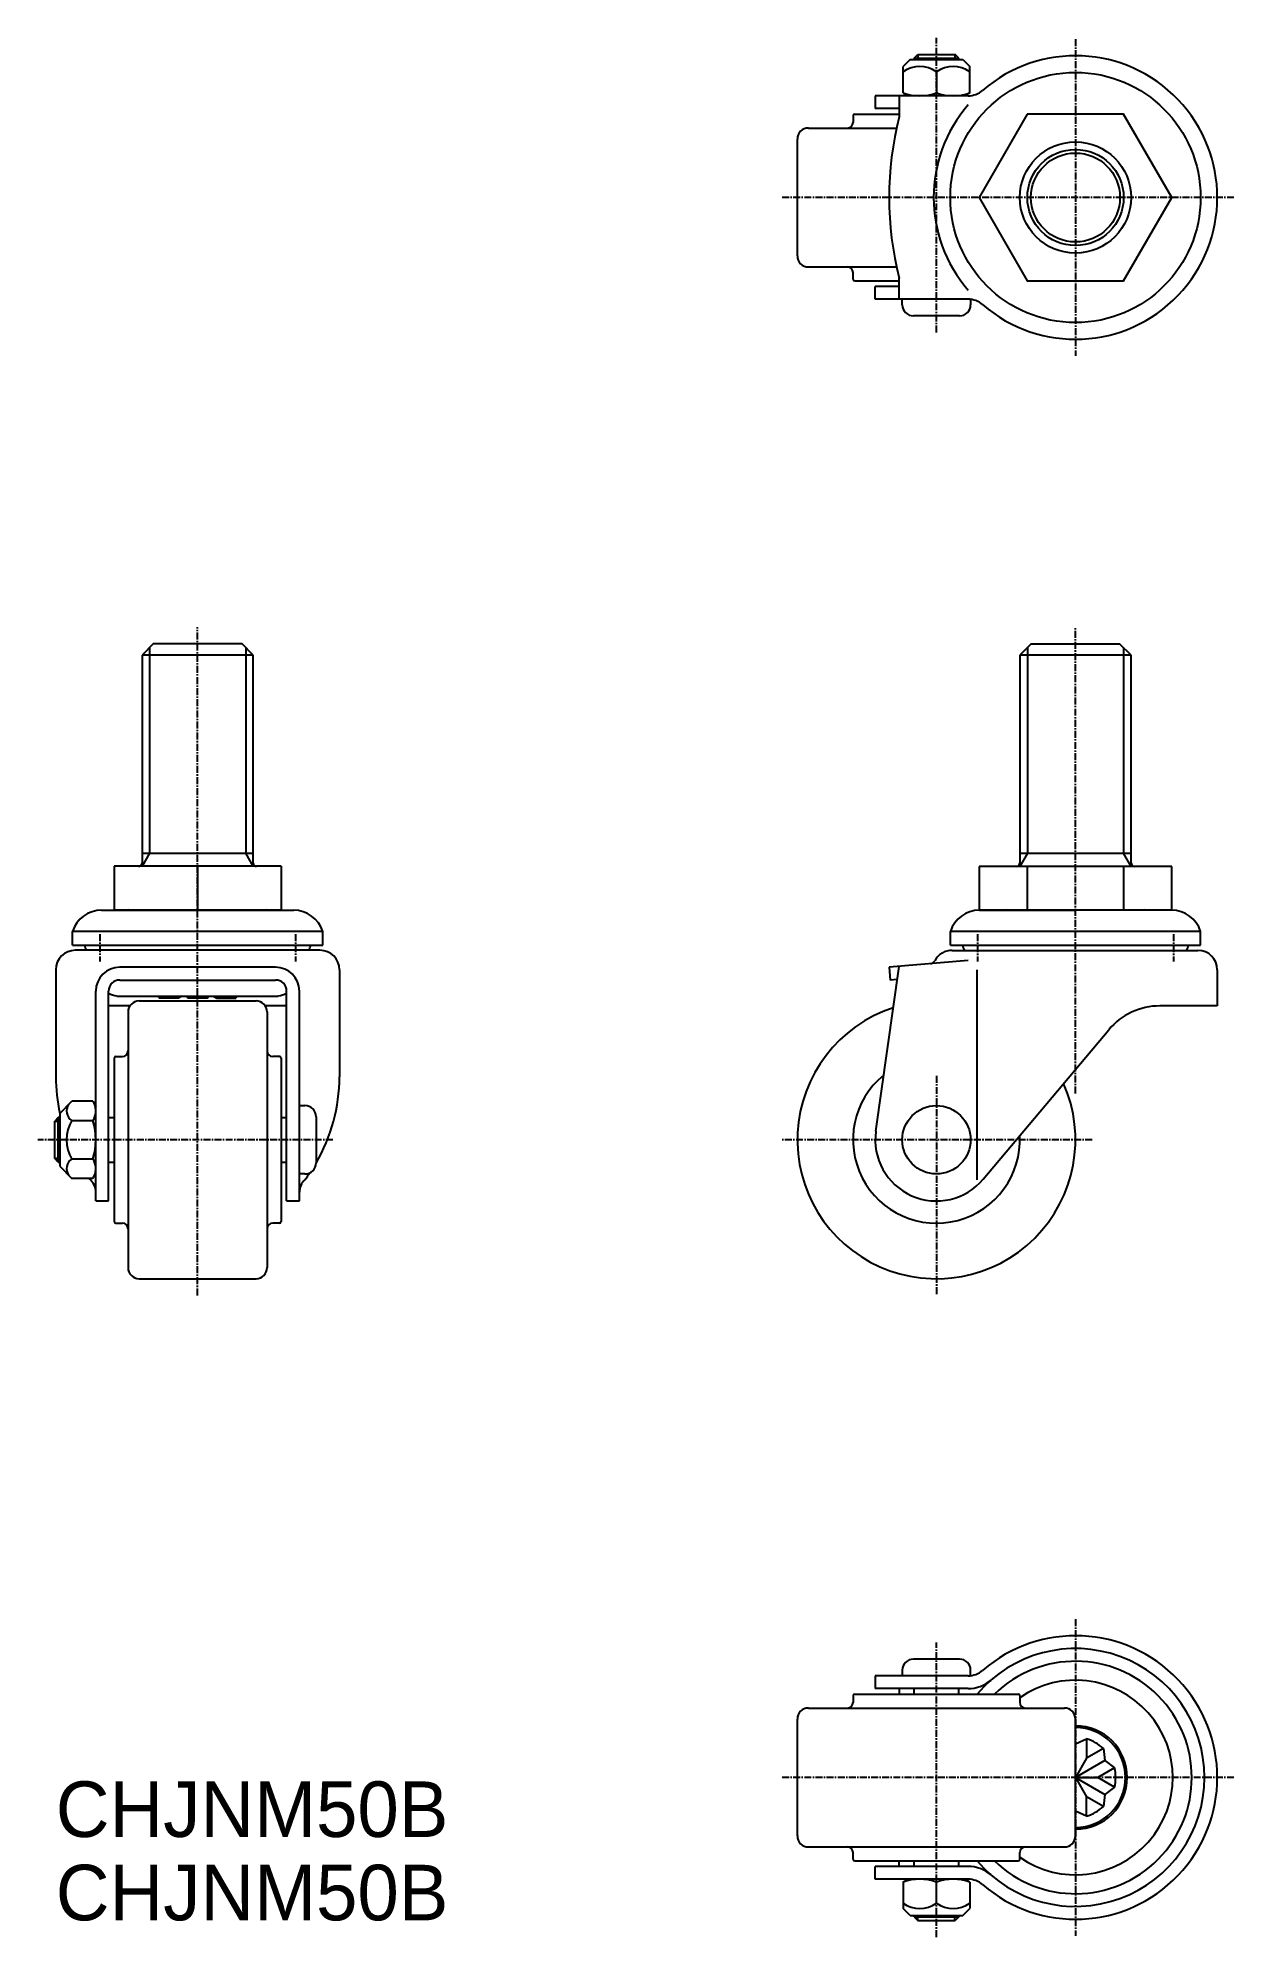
# Model space of a CAD drawing. Extents: x -3268 to -3053, y -642 to -300.
import ezdxf

# ---------------------------------------------------------------- set-up
doc = ezdxf.new("R2010")
doc.units = 0
doc.linetypes.add('CENTER', pattern=[2, 1.25, -0.25, 0.25, -0.25])
doc.layers.get('0').update_dxf_attribs({"linetype": 'CONTINUOUS'})
doc.layers.add('CENTER', color=1, linetype='CENTER')

msp = doc.modelspace()

# ---------------------------------------------------------------- linework, layer by layer
at = {"color": 7, "linetype": 'CONTINUOUS'}
for p, q in [((-3110.93, -303.92), (-3112.18, -305.17)), ((-3110.93, -303.92), (-3101.43, -303.92)), ((-3110.18, -303.64), (-3109.55, -303.02)), ((-3110.18, -303.64), (-3102.18, -303.64)), ((-3110.18, -303.64), (-3110.18, -303.92)), ((-3109.55, -303.02), (-3102.8, -303.02)), ((-3102.18, -303.64), (-3102.8, -303.02)), ((-3102.18, -303.92), (-3102.18, -303.64)), ((-3101.43, -303.92), (-3100.18, -305.17)), ((-3112.18, -309.88), (-3112.18, -305.17)), ((-3106.18, -306.1), (-3106.18, -309.88)), ((-3100.18, -309.88), (-3100.18, -305.17)), ((-3100.49, -310.42), (-3117.18, -310.42)), ((-3117.18, -310.42), (-3117.18, -312.72)), ((-3112.9, -310.42), (-3112.9, -314.23)), ((-3112.18, -309.88), (-3111.25, -310.42)), ((-3100.18, -309.88), (-3101.11, -310.42)), ((-3121.18, -314.02), (-3121.18, -315.22)), ((-3120.88, -313.72), (-3112.9, -313.72)), ((-3112.9, -312.72), (-3117.18, -312.72)), ((-3129.18, -316.22), (-3113.36, -316.22)), ((-3131.18, -339.22), (-3131.18, -318.22)), ((-3129.18, -341.22), (-3113.36, -341.22)), ((-3121.18, -343.42), (-3121.18, -342.22)), ((-3120.88, -343.72), (-3112.9, -343.72)), ((-3112.9, -344.72), (-3117.18, -344.72)), ((-3117.18, -347.02), (-3117.18, -344.72)), ((-3112.9, -347.02), (-3112.9, -343.21)), ((-3100.49, -347.02), (-3117.18, -347.02)), ((-3112.33, -348.02), (-3112.33, -347.02)), ((-3100.03, -347.05), (-3100.03, -348.02)), ((-3102.03, -350.02), (-3110.33, -350.02)), ((-3247.02, -409.05), (-3249.02, -411.05)), ((-3231.02, -409.05), (-3247.02, -409.05)), ((-3229.02, -411.05), (-3231.02, -409.05)), ((-3089.18, -409.06), (-3091.18, -411.06)), ((-3073.18, -409.06), (-3089.18, -409.06)), ((-3071.18, -411.06), (-3073.18, -409.06)), ((-3249.02, -411.05), (-3249.02, -448.45)), ((-3229.02, -411.05), (-3249.02, -411.05)), ((-3229.02, -448.45), (-3229.02, -411.05)), ((-3091.18, -411.06), (-3091.18, -448.46)), ((-3071.18, -411.06), (-3091.18, -411.06)), ((-3071.18, -448.46), (-3071.18, -411.06)), ((-3249.02, -446.71), (-3229.02, -446.71)), ((-3091.18, -446.71), (-3071.18, -446.71)), ((-3224.02, -449.05), (-3254.02, -449.05)), ((-3254.02, -449.05), (-3254.02, -456.9)), ((-3239.02, -449.05), (-3239.02, -456.9)), ((-3224.02, -449.05), (-3224.02, -456.9)), ((-3063.86, -449.06), (-3098.5, -449.06)), ((-3098.5, -449.06), (-3098.5, -456.91)), ((-3089.84, -449.06), (-3089.84, -456.91)), ((-3072.52, -449.06), (-3072.52, -456.91)), ((-3063.86, -456.91), (-3063.86, -449.06)), ((-3256.29, -456.95), (-3221.75, -456.95)), ((-3254.02, -456.9), (-3224.02, -456.9)), ((-3098.5, -456.91), (-3080.49, -456.91)), ((-3098.45, -456.96), (-3081.18, -456.96)), ((-3096.19, -456.91), (-3063.86, -456.91)), ((-3063.91, -456.96), (-3081.18, -456.96)), ((-3216.52, -460.75), (-3261.52, -460.75)), ((-3261.52, -463.25), (-3261.52, -460.75)), ((-3216.52, -463.25), (-3216.52, -460.75)), ((-3058.68, -460.76), (-3103.68, -460.76)), ((-3103.68, -463.26), (-3103.68, -460.76)), ((-3058.68, -463.26), (-3058.68, -460.76)), ((-3261.52, -463.25), (-3216.52, -463.25)), ((-3217.02, -464.16), (-3261.02, -464.16)), ((-3103.68, -463.26), (-3058.68, -463.26)), ((-3103.37, -464.17), (-3059.18, -464.17)), ((-3264.52, -467.66), (-3264.52, -486.93)), ((-3225.02, -467.21), (-3253.02, -467.21)), ((-3213.52, -467.66), (-3213.52, -486.93)), ((-3117.07, -496.73), (-3112.9, -467.06)), ((-3100.49, -465.98), (-3114.68, -467.22)), ((-3114.68, -467.22), (-3114.48, -469.51)), ((-3098.94, -467.67), (-3098.94, -505.48)), ((-3055.68, -467.67), (-3055.68, -474.17)), ((-3255.02, -509.25), (-3255.02, -471.51)), ((-3253.02, -469.51), (-3225.02, -469.51)), ((-3223.02, -509.25), (-3223.02, -471.51)), ((-3113.23, -469.4), (-3114.48, -469.51)), ((-3257.32, -509.25), (-3257.32, -471.51)), ((-3251.29, -474.16), (-3255.02, -474.16)), ((-3253.52, -472.39), (-3224.52, -472.39)), ((-3249.52, -473.26), (-3228.52, -473.26)), ((-3245.79, -472.39), (-3245.97, -472.79)), ((-3242.48, -472.79), (-3245.97, -472.79)), ((-3243.79, -472.39), (-3244.23, -472.79)), ((-3241.79, -472.39), (-3242.48, -472.79)), ((-3240.76, -472.79), (-3241.02, -472.39)), ((-3237.28, -472.79), (-3240.76, -472.79)), ((-3237.28, -472.79), (-3237.02, -472.39)), ((-3236.25, -472.39), (-3235.55, -472.79)), ((-3235.55, -472.79), (-3232.07, -472.79)), ((-3234.25, -472.39), (-3233.81, -472.79)), ((-3232.25, -472.39), (-3232.07, -472.79)), ((-3223.02, -474.16), (-3226.75, -474.16)), ((-3220.72, -509.25), (-3220.72, -471.51)), ((-3055.68, -474.17), (-3066.01, -474.17)), ((-3251.52, -475.26), (-3251.52, -521.26)), ((-3226.52, -475.26), (-3226.52, -521.26)), ((-3097.75, -505.33), (-3075.2, -478.45)), ((-3254.02, -483.56), (-3254.02, -512.96)), ((-3253.72, -483.26), (-3252.52, -483.26)), ((-3224.32, -483.26), (-3225.52, -483.26)), ((-3224.02, -483.56), (-3224.02, -512.96)), ((-3263.82, -493.51), (-3261.64, -491.33)), ((-3257.85, -491.33), (-3261.64, -491.33)), ((-3257.85, -491.33), (-3257.32, -492.26)), ((-3264.09, -494.26), (-3264.72, -494.88)), ((-3264.72, -501.63), (-3264.72, -494.88)), ((-3264.09, -502.26), (-3264.09, -494.26)), ((-3263.82, -494.26), (-3264.09, -494.26)), ((-3263.82, -493.51), (-3263.82, -503.01)), ((-3261.64, -494.79), (-3257.85, -494.79)), ((-3255.02, -494.26), (-3254.02, -494.26)), ((-3224.02, -494.26), (-3223.02, -494.26)), ((-3220.72, -492.11), (-3219.72, -492.11)), ((-3217.72, -494.11), (-3217.72, -502.41)), ((-3264.09, -502.26), (-3264.72, -501.63)), ((-3264.09, -502.26), (-3263.82, -502.26)), ((-3257.85, -501.72), (-3261.64, -501.72)), ((-3255.02, -502.26), (-3254.02, -502.26)), ((-3224.02, -502.26), (-3223.02, -502.26)), ((-3263.82, -503.01), (-3261.64, -505.19)), ((-3257.85, -505.19), (-3261.64, -505.19)), ((-3257.85, -505.19), (-3257.32, -504.26)), ((-3219.72, -504.41), (-3220.72, -504.41)), ((-3257.32, -509.25), (-3255.02, -509.25)), ((-3223.02, -509.25), (-3220.72, -509.25)), ((-3253.72, -513.26), (-3252.52, -513.26)), ((-3224.32, -513.26), (-3225.52, -513.26)), ((-3249.52, -523.26), (-3228.52, -523.26)), ((-3112.33, -593.69), (-3112.33, -594.69)), ((-3102.03, -591.69), (-3110.33, -591.69)), ((-3100.03, -594.66), (-3100.03, -593.69)), ((-3100.49, -594.69), (-3117.18, -594.69)), ((-3117.18, -594.69), (-3117.18, -596.99)), ((-3100.49, -596.99), (-3117.18, -596.99)), ((-3112.9, -596.99), (-3112.9, -597.99)), ((-3110.18, -597.99), (-3110.18, -596.99)), ((-3102.18, -597.99), (-3102.18, -596.99)), ((-3129.18, -600.49), (-3083.18, -600.49)), ((-3121.18, -598.29), (-3121.18, -599.49)), ((-3120.88, -597.99), (-3091.48, -597.99)), ((-3091.18, -598.29), (-3091.18, -599.49)), ((-3131.18, -623.49), (-3131.18, -602.49)), ((-3081.18, -623.49), (-3081.18, -602.49)), ((-3081.18, -606.91), (-3079.18, -606.04)), ((-3079.18, -606.04), (-3079.18, -609.53)), ((-3076.16, -607.78), (-3079.18, -609.53)), ((-3076.16, -607.78), (-3075.92, -609.95)), ((-3079.18, -609.53), (-3081.18, -612.99)), ((-3075.92, -609.95), (-3081.18, -612.99)), ((-3074.16, -611.25), (-3077.18, -612.99)), ((-3075.92, -609.95), (-3074.16, -611.25)), ((-3081.18, -612.99), (-3075.92, -616.03)), ((-3081.18, -612.99), (-3077.18, -612.99)), ((-3081.18, -612.99), (-3079.18, -616.46)), ((-3074.16, -614.73), (-3077.18, -612.99)), ((-3074.16, -614.73), (-3075.92, -616.03)), ((-3076.16, -618.2), (-3079.18, -616.46)), ((-3079.18, -619.94), (-3079.18, -616.46)), ((-3075.92, -616.03), (-3076.16, -618.2)), ((-3079.18, -619.94), (-3081.18, -619.07)), ((-3129.18, -625.49), (-3083.18, -625.49)), ((-3121.18, -627.69), (-3121.18, -626.49)), ((-3120.88, -627.99), (-3091.48, -627.99)), ((-3112.9, -628.99), (-3112.9, -627.99)), ((-3110.18, -628.99), (-3110.18, -627.99)), ((-3102.18, -628.99), (-3102.18, -627.99)), ((-3091.18, -627.69), (-3091.18, -626.49)), ((-3100.49, -628.99), (-3117.18, -628.99)), ((-3117.18, -631.29), (-3117.18, -628.99)), ((-3100.49, -631.29), (-3117.18, -631.29)), ((-3112.18, -631.83), (-3111.25, -631.29)), ((-3112.18, -631.83), (-3112.18, -636.54)), ((-3106.18, -635.61), (-3106.18, -631.83)), ((-3100.18, -631.83), (-3101.11, -631.29)), ((-3100.18, -631.83), (-3100.18, -636.54)), ((-3110.93, -637.79), (-3112.18, -636.54)), ((-3110.93, -637.79), (-3101.43, -637.79)), ((-3110.18, -638.07), (-3110.18, -637.79)), ((-3110.18, -638.07), (-3109.55, -638.69)), ((-3110.18, -638.07), (-3102.18, -638.07)), ((-3109.55, -638.69), (-3102.8, -638.69)), ((-3102.18, -638.07), (-3102.8, -638.69)), ((-3102.18, -637.79), (-3102.18, -638.07)), ((-3101.43, -637.79), (-3100.18, -636.54))]:
    msp.add_line(p, q, dxfattribs=at)
at = {"color": 3, "linetype": 'CONTINUOUS'}
for p, q in [((-3109.5, -303.02), (-3109.5, -303.92)), ((-3102.86, -303.02), (-3102.86, -303.92)), ((-3247.67, -409.7), (-3247.67, -446.71)), ((-3230.37, -409.7), (-3230.37, -446.71)), ((-3089.83, -409.7), (-3089.83, -446.71)), ((-3072.53, -409.7), (-3072.53, -446.71)), ((-3247.67, -446.71), (-3249.02, -449.05)), ((-3229.02, -449.05), (-3230.37, -446.71)), ((-3089.83, -446.71), (-3091.18, -449.06)), ((-3071.18, -449.06), (-3072.53, -446.71)), ((-3264.72, -494.93), (-3263.82, -494.93)), ((-3264.72, -501.58), (-3263.82, -501.58)), ((-3109.5, -638.69), (-3109.5, -637.79)), ((-3102.86, -638.69), (-3102.86, -637.79))]:
    msp.add_line(p, q, dxfattribs=at)
at = {"color": 7, "linetype": 'CONTINUOUS'}
msp.add_lwpolyline([(-3089.84, -313.72), (-3098.5, -328.72), (-3089.84, -343.72), (-3072.52, -343.72), (-3063.86, -328.72), (-3072.52, -313.72)], close=True, dxfattribs=at)
for centre, radius in [((-3081.18, -328.72), 22.5), ((-3081.18, -328.72), 10), ((-3081.18, -328.72), 8), ((-3106.18, -498.26), 6.15)]:
    msp.add_circle(centre, radius, dxfattribs=at)
at = {"color": 3, "linetype": 'CONTINUOUS'}
msp.add_circle((-3081.18, -328.72), 8.65, dxfattribs=at)
at = {"color": 7, "linetype": 'CONTINUOUS'}
for centre, radius, start, end in [((-3081.18, -328.72), 25.5, 229.1069, 130.8931), ((-3109.18, -310.48), 5.31, 55.6158, 124.3842), ((-3103.18, -310.48), 5.31, 55.6158, 124.3842), ((-3109.18, -301.75), 8.67, 249.7438, 290.2562), ((-3103.18, -301.75), 8.67, 249.7438, 290.2562), ((-3100.49, -306.42), 4, 270, 310.8931), ((-3120.88, -314.02), 0.3, 90, 180), ((-3054.68, -328.72), 60, 166.0221, 193.9779), ((-3081.18, -328.72), 25.5, 139.2303, 220.7697), ((-3129.18, -318.22), 2, 90, 180), ((-3122.18, -315.22), 1, 270, 0), ((-3129.18, -339.22), 2, 180, 270), ((-3122.18, -342.22), 1, 0, 90), ((-3120.88, -343.42), 0.3, 180, 270), ((-3110.33, -348.02), 2, 180, 270), ((-3102.03, -348.02), 2, 270, 0), ((-3100.49, -351.02), 4, 49.1069, 90), ((-3249.62, -448.45), 0.6, 270, 0), ((-3228.42, -448.45), 0.6, 180, 270), ((-3091.78, -448.46), 0.6, 270, 0), ((-3070.58, -448.46), 0.6, 180, 270), ((-3256.29, -462.45), 5.5, 90, 161.9955), ((-3251.52, -457.9), 1, 71.8051, 90), ((-3226.52, -457.9), 1, 90, 108.1949), ((-3221.75, -462.45), 5.5, 18.0045, 90), ((-3098.45, -462.46), 5.5, 90, 161.9955), ((-3093.68, -457.91), 1, 71.8051, 90), ((-3068.68, -457.91), 1, 90, 108.1949), ((-3063.91, -462.46), 5.5, 18.0045, 90), ((-3261.02, -467.66), 3.5, 90, 180), ((-3256.62, -462.73), 2.78, 190.7807, 210.9566), ((-3221.42, -462.73), 2.78, 329.0434, 349.2193), ((-3217.02, -467.66), 3.5, 0, 90), ((-3103.37, -467.67), 3.5, 90, 152.2599), ((-3098.78, -462.74), 2.78, 190.7807, 210.9566), ((-3063.58, -462.74), 2.78, 329.0434, 349.2193), ((-3059.18, -467.67), 3.5, 0, 90), ((-3253.02, -471.51), 4.3, 90, 180), ((-3225.02, -471.51), 4.3, 0, 90), ((-3107.36, -465.57), 1, 275, 332.2599), ((-3253.02, -471.51), 2, 90, 180), ((-3225.02, -471.51), 2, 0, 90), ((-3252.98, -468.42), 4, 239.3458, 262.2497), ((-3249.52, -475.26), 2, 90, 180), ((-3228.52, -475.26), 2, 0, 90), ((-3225.06, -468.42), 4, 277.7503, 300.6542), ((-3106.18, -498.26), 25, 108.1039, 23.8961), ((-3066.01, -486.17), 12, 90, 140), ((-3253.72, -483.56), 0.3, 90, 180), ((-3252.52, -482.26), 1, 270, 0), ((-3225.52, -482.26), 1, 180, 270), ((-3224.32, -483.56), 0.3, 0, 90), ((-3233.79, -486.93), 30.73, 180, 192.3394), ((-3244.25, -486.93), 30.73, 329.6895, 0), ((-3106.18, -498.26), 15, 129.1666, 2.8334), ((-3260.49, -493.06), 2.08, 146.3736, 236.3736), ((-3260.39, -493.06), 3.07, 325.6158, 25.6158), ((-3255.64, -498.26), 6.93, 150, 210), ((-3268.78, -498.26), 11.46, 342.412, 17.588), ((-3219.72, -494.11), 2, 0, 90), ((-3106.18, -498.26), 11, 172, 320), ((-3260.49, -503.45), 2.08, 123.6264, 213.6264), ((-3260.39, -503.45), 3.07, 334.3842, 34.3842), ((-3233.79, -486.93), 30.73, 216.4477, 217.1128), ((-3260.29, -507.67), 2.97, 0, 47.831), ((-3217.75, -507.67), 2.97, 132.169, 180), ((-3244.25, -486.93), 30.73, 322.8872, 325.8071), ((-3219.72, -502.41), 2, 270, 0), ((-3253.72, -512.96), 0.3, 180, 270), ((-3252.52, -514.26), 1, 0, 90), ((-3225.52, -514.26), 1, 90, 180), ((-3224.32, -512.96), 0.3, 270, 0), ((-3249.52, -521.26), 2, 180, 270), ((-3228.52, -521.26), 2, 270, 0), ((-3081.18, -612.99), 25.5, 229.1069, 130.8931), ((-3081.18, -612.99), 23.2, 220.2821, 139.7179), ((-3110.33, -593.69), 2, 90, 180), ((-3102.03, -593.69), 2, 0, 90), ((-3100.49, -590.69), 4, 270, 310.8931), ((-3081.18, -612.99), 20.91, 225.8289, 134.1711), ((-3100.49, -590.69), 6.3, 270, 310.8931), ((-3081.18, -612.99), 17.5, 235.1501, 124.8499), ((-3129.18, -602.49), 2, 90, 180), ((-3122.18, -599.49), 1, 270, 0), ((-3120.88, -598.29), 0.3, 90, 180), ((-3091.48, -598.29), 0.3, 0, 90), ((-3090.18, -599.49), 1, 180, 270), ((-3083.18, -602.49), 2, 0, 90), ((-3081.18, -612.99), 9.3, 270, 90), ((-3081.18, -612.99), 9, 270, 90), ((-3081.18, -612.99), 7.23, 46.0542, 73.9458), ((-3081.18, -612.99), 7.23, 346.0542, 13.9458), ((-3081.18, -612.99), 7.23, 286.0542, 313.9458), ((-3129.18, -623.49), 2, 180, 270), ((-3083.18, -623.49), 2, 270, 0), ((-3122.18, -626.49), 1, 0, 90), ((-3120.88, -627.69), 0.3, 180, 270), ((-3091.48, -627.69), 0.3, 270, 0), ((-3090.18, -626.49), 1, 90, 180), ((-3109.18, -639.96), 8.67, 69.7438, 110.2562), ((-3103.18, -639.96), 8.67, 69.7438, 110.2562), ((-3100.49, -635.29), 6.3, 49.1069, 90), ((-3100.49, -635.29), 4, 49.1069, 90), ((-3109.18, -631.23), 5.31, 235.6158, 304.3842), ((-3103.18, -631.23), 5.31, 235.6158, 304.3842)]:
    msp.add_arc(centre, radius, start, end, dxfattribs=at)
at = {"layer": 'CENTER', "color": 1, "linetype": 'CENTER'}
for p, q in [((-3106.18, -353.02), (-3106.18, -300.02)), ((-3081.18, -300.22), (-3081.18, -357.22)), ((-3081.18, -300.22), (-3081.18, -357.22)), ((-3052.68, -328.72), (-3134.18, -328.72)), ((-3239.02, -526.25), (-3239.02, -406.05)), ((-3081.18, -489.94), (-3081.18, -406.06)), ((-3256.62, -461.25), (-3256.62, -466.16)), ((-3221.42, -461.25), (-3221.42, -466.16)), ((-3098.78, -461.26), (-3098.78, -466.17)), ((-3063.58, -461.26), (-3063.58, -466.17)), ((-3106.18, -486.76), (-3106.18, -526.26)), ((-3214.72, -498.26), (-3267.72, -498.26)), ((-3078.18, -498.26), (-3134.18, -498.26)), ((-3081.18, -584.49), (-3081.18, -641.49)), ((-3081.18, -584.49), (-3081.18, -641.49)), ((-3106.18, -641.69), (-3106.18, -588.69)), ((-3052.68, -612.99), (-3134.18, -612.99))]:
    msp.add_line(p, q, dxfattribs=at)

# ---------------------------------------------------------------- texts
at = {"color": 7, "linetype": 'CONTINUOUS'}
for p in [(-3264.52, -623.69), (-3264.52, -638.69)]:
    msp.add_text('CHJNM50B', height=10, dxfattribs=at).set_placement(p)

doc.saveas('drawing.dxf')
